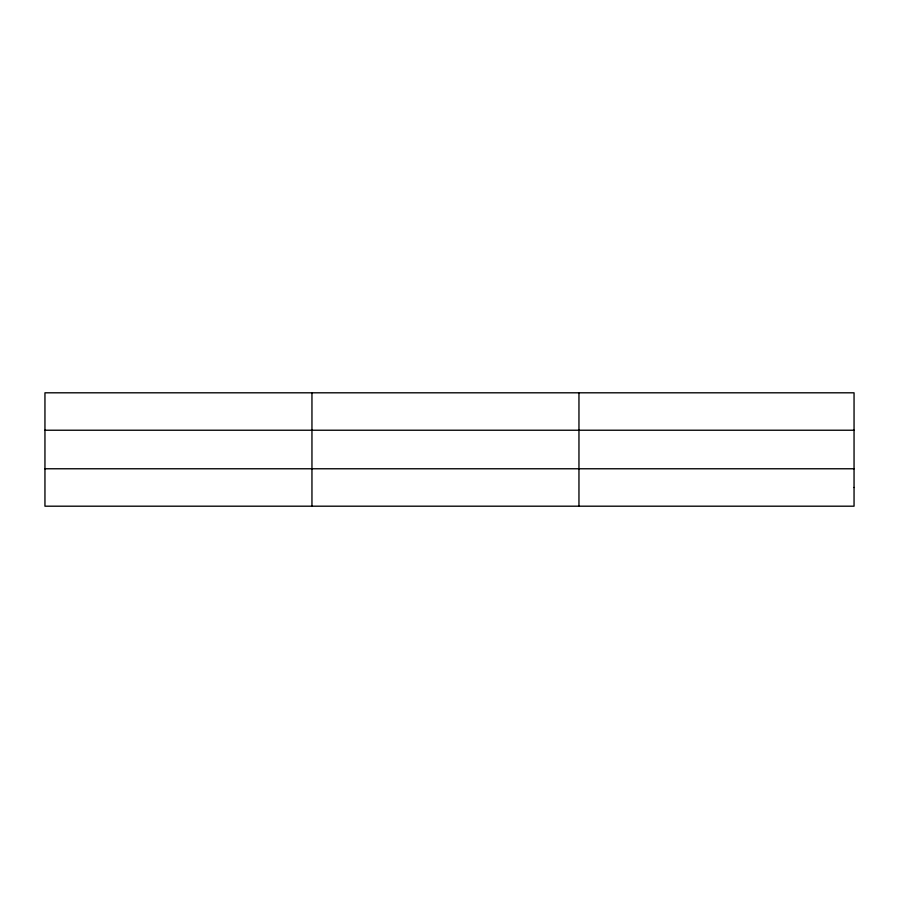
<?xml version="1.0" encoding="UTF-8"?>
<svg xmlns="http://www.w3.org/2000/svg" width="899" height="899" viewBox="0 0 899 899"><rect width="100%" height="100%" fill="white"/><g stroke="black" fill="none" stroke-linecap="round" stroke-linejoin="round"><path stroke-width="1.35" d="M311.953 392.807L311.953 506.193M578.956 392.807L578.956 506.193M44.95 430.228L854.05 430.228M44.95 468.772L854.05 468.772M854.05 487.483L854.05 506.193L44.95 506.193L44.95 392.807L854.05 392.807L854.05 487.483"/></g></svg>
